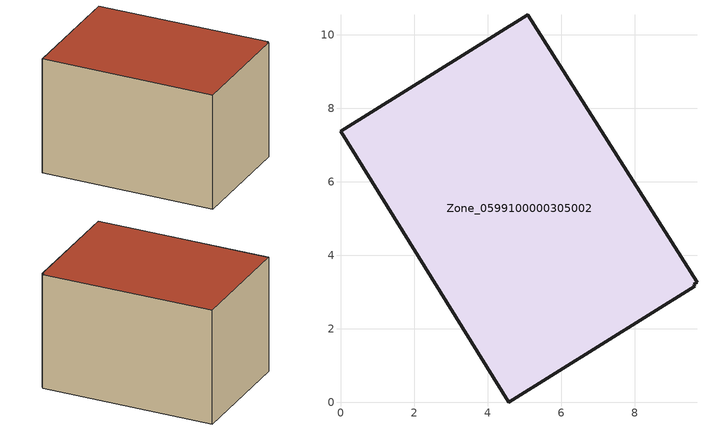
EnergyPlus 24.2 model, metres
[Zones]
Zone_0599100000305002
 floor ground (C_G): 0,7.37 5.09,10.55 9.7,3.27 9.6,3.22 9.64,3.16 4.58,0 z0
 wall outside (C_F): 5.09,10.55 0,7.37 4.58,0 9.64,3.16 9.6,3.22 9.7,3.27 5.09,10.55 z0:5.84
 roof outside (C_R): 4.58,0 9.64,3.16 9.6,3.22 9.7,3.27 5.09,10.55 0,7.37 z5.84
[BUILDING]
Pand.0599100000305002: North Axis=0; Terrain=City; Loads Convergence Tolerance Value=0.04; Temperature Convergence Tolerance Value=0.4; Solar Distribution=FullExterior; Maximum Number of Warmup Days=25; Minimum Number of Warmup Days=1
[Site:Location]
Rotterdam.The.Hague.AP_ZH_NLD Design_Conditions: Latitude=51.96; Longitude=4.45; Time Zone=1; Elevation=-4.5
[SITE:GROUNDTEMPERATURE:BUILDINGSURFACE]
18, 18, 18, 18, 18, 18, 18, 18, 18, 18, 18, 18
[MATERIAL] Thermal Absorptance=0.9; Solar Absorptance=0.7; Visible Absorptance=0.7
Name | Roughness | Thickness | Conductivity | Density | Specific Heat
G.TI.1965-1974 | MediumSmooth | 0.15 | 0.882353 | 540 | 1210
F.TI.1965-1974 | Rough | 0.3 | 0.697674 | 1920 | 840
R.TI.1965-1974 | MediumRough | 0.2 | 0.232558 | 1500 | 1000
[CONSTRUCTION]
C_G: G.TI.1965-1974
C_F: F.TI.1965-1974
C_R: R.TI.1965-1974
[ZONE]
Zone_0599100000305002: Type=1; Multiplier=1; Ceiling Height=Autocalculate; Volume=Autocalculate; Floor Area=autocalculate; Part of Total Floor Area=Yes
[ZONEINFILTRATION:DESIGNFLOWRATE]
Infil_Zone_0599100000305002: Zone or ZoneList or Space or SpaceList=Zone_0599100000305002; Schedule=AlwaysOn; Design Flow Rate Calculation Method=Flow/Area; Flow Rate per Floor Area=0.003; Constant Term Coefficient=1; Temperature Term Coefficient=0; Velocity Term Coefficient=0; Velocity Squared Term Coefficient=0
[HVACTEMPLATE:ZONE:IDEALLOADSAIRSYSTEM]
Zone_0599100000305002: Maximum Heating Supply Air Temperature=50; Minimum Cooling Supply Air Temperature=13; Maximum Heating Supply Air Humidity Ratio=0.0156; Minimum Cooling Supply Air Humidity Ratio=0.0077; Heating Limit=NoLimit; Cooling Limit=NoLimit; Dehumidification Control Type=ConstantSensibleHeatRatio; Cooling Sensible Heat Ratio=0.7; Dehumidification Setpoint=60; Humidification Control Type=None; Humidification Setpoint=30; Outdoor Air Method=None; Outdoor Air Flow Rate per Person=0.00944; Outdoor Air Flow Rate per Zone Floor Area=0; Outdoor Air Flow Rate per Zone=0; Demand Controlled Ventilation Type=None; Outdoor Air Economizer Type=NoEconomizer; Heat Recovery Type=None; Sensible Heat Recovery Effectiveness=0.7; Latent Heat Recovery Effectiveness=0.65
[ZONECONTROL:THERMOSTAT]
ThermostatControl_Zone_0599100000305002: Zone or ZoneList=Zone_0599100000305002; Control Type Schedule=DualSetpointControlType; Control 1=Thermostat_Zone_0599100000305002; Temperature Difference Between Cutout And Setpoint=0
[THERMOSTATSETPOINT:DUALSETPOINT]
Thermostat_Zone_0599100000305002: Heating Setpoint Temperature Schedule=HeatingSetpoint_Zone_0599100000305002; Cooling Setpoint Temperature Schedule=CoolingSetpoint_Zone_0599100000305002
[SCHEDULE:COMPACT]
HeatingSetpoint_Zone_0599100000305002: Through: 12/31, For: AllDays, Until: 24:00, 21
CoolingSetpoint_Zone_0599100000305002: Through: 12/31, For: AllDays, Until: 24:00, 24
DualSetpointControlType: Through: 12/31, For: AllDays, Until: 24:00, 4
AlwaysOn: Through: 12/31, For: AllDays, Until: 24:00, 1
